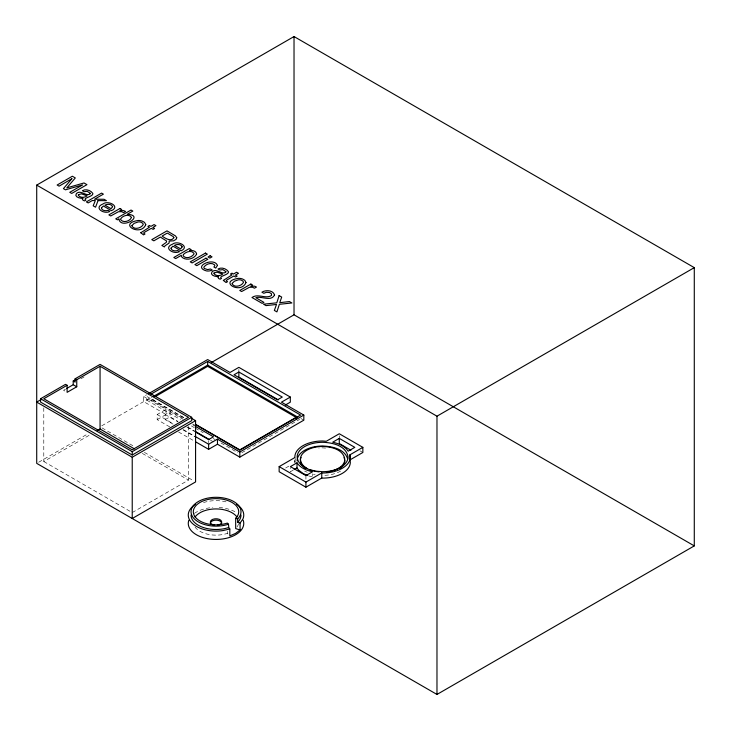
<?xml version="1.0" encoding="UTF-8"?>
<svg xmlns="http://www.w3.org/2000/svg" width="731" height="731" viewBox="0 0 731 731"><rect width="100%" height="100%" fill="white"/><g stroke="black" fill="none" stroke-linecap="round" stroke-linejoin="round"><path stroke-width="0.55" stroke-dasharray="3.65 2.74" d="M80.894 378.804L84.732 376.593M65.498 389.184L63.57 390.299L66.219 391.825M143.669 396.504L166.019 409.406L166.019 414.514L143.669 401.611L143.669 396.504L146.62 394.804M38.661 462.239L87.976 433.766M101.783 425.798L151.07 397.335M183.472 417.629L146.885 396.504L146.885 400.222L151.783 397.39M43.787 407.871L43.787 461.508L90.196 434.717M183.819 417.547L151.39 398.824L151.39 400.222L153.364 399.08M169.793 426.904L157.174 419.621L157.174 414.514L166.019 409.406M173.11 424.181L165.215 419.621L165.215 414.514L170.04 411.727L183.161 419.311M157.174 419.621L166.019 414.514M165.215 419.621L170.04 416.834L177.935 421.394M132.229 512.568L188.507 480.075L188.507 425.305M241.787 452.745L299.628 419.356M285.666 467.968L289.385 465.821M293.232 470.097L290.399 471.733L290.399 467.648M325.587 448.094L322.609 447.865A22.241 12.838 0 0 0 318.734 448.066M313.398 474.273L315.143 474.693M308.729 475.972L312.53 476.877M304.608 471.102L307.248 472.263M359.899 450.771L362.85 452.471M300.907 418.498L303.822 420.179M151.39 400.222L182.832 418.37M192.655 424.044L194.62 425.177M192.938 424.949L194.894 426.082M146.885 400.222L180.502 419.631M191.376 425.908L194.345 427.617M195.332 428.192L203.245 432.761M213.132 438.463L215.106 439.605M221.036 443.032L237.849 452.736M187.803 427.087L194.711 431.08M210.491 440.19L213.452 441.899M165.215 414.514L178.044 421.924M186.926 427.05L194.821 431.61M157.174 414.514L173.676 424.044M183.39 429.645L195.04 436.38M182.978 429.874L194.821 436.709M178.538 431.957L195.04 441.478M102.038 427.918L134.531 446.678M144.382 452.37L193.614 480.788M142.326 453.403L188.507 480.075M43.787 461.508L130.264 511.426M195.049 527.051A22.698 13.103 0 0 0 227.359 533.383L229.826 535.924M294.858 460.055L294.977 462.595L294.977 459.534M339.285 435.804L339.285 437.842M312.53 473.816L312.53 475.854M305.923 475.589L305.923 479.673M238.863 369.393L238.863 371.439M227.359 531.318L227.359 533.383M208.627 440.601L208.627 442.648M170.04 411.727L170.04 416.834M194.455 513.345A27.741 16.018 0 0 1 212.913 507.506M219.117 507.506A27.741 16.018 0 0 1 235.629 512.102M238.516 523.743A22.698 13.103 0 0 1 236.981 527.051M203.52 502.581A24.982 14.428 0 0 1 227.56 502.279M294.858 462.102A27.741 16.018 0 0 1 295.808 457.953M340.6 471.102A25.448 14.693 0 0 1 323.705 475.388"/><path stroke-width="1.1" d="M237.548 522.437L237.666 522.272A24.982 14.428 0 0 0 241.002 515.072M191.029 515.072A24.982 14.428 0 0 0 228.483 527.572L229.826 528.961L229.826 535.924L235.629 533.356L240.07 530.002L240.07 523.04L242.811 519.22A27.741 16.018 0 0 0 236.625 504.344M36.714 185.107L294.026 36.55L694.286 267.637L694.286 545.893L436.974 694.45L36.714 463.363L36.714 185.107L436.974 416.195L694.286 267.637M66.457 388.627L73.219 384.725L73.219 381.015L75.147 382.13L75.147 378.786L100.065 364.394L191.723 417.31L191.723 420.654L132.229 455.002L40.57 402.087L40.57 398.742L65.498 384.36L67.106 385.283L67.106 392.337L76.755 386.772L76.755 379.718L100.065 366.249L188.507 417.31L132.229 449.803L43.787 398.742L67.106 385.283M41.512 399.318L36.714 402.087L132.229 457.231L195.579 420.654L195.579 481.93L132.229 518.507L132.229 457.231M73.219 381.015L76.088 379.352M148.594 393.662L207.668 359.561L230.018 372.463L238.863 367.355L290.317 397.061L290.317 402.169L285.401 405.001M150.805 394.237L207.668 361.416L300.605 415.071L239.823 450.168L195.332 424.473M211.213 362.613L294.026 314.805L694.286 545.893M153.748 396.257L207.668 365.125L297.645 417.072M155.338 396.549L207.668 366.332L296.11 417.392L296.11 418.79M97.104 430.723L100.065 429.015L134.458 448.871M238.863 371.997L234.039 374.784L277.451 399.848L282.276 397.061L238.863 371.997L238.863 377.105L278.328 399.894M40.57 398.742L132.229 451.667L191.723 417.31M196.009 436.937L208.627 444.22L217.472 439.121L239.823 452.023L303.822 415.071L303.822 420.179L239.823 457.131L217.472 444.22L208.627 449.327L196.009 442.045M290.317 397.061L281.472 402.169L303.822 415.071M296.11 417.392L239.823 449.885L195.606 424.355M279.151 466.625L294.977 457.487L294.858 456.994A27.741 16.018 0 0 1 322.609 440.976L326.3 441.259L339.285 433.757L362.85 447.363L362.85 452.471L349.866 459.963L350.35 462.102A27.741 16.018 0 0 1 322.609 478.12L321.75 478.056L305.923 487.193L279.151 471.733L279.151 466.625L305.923 482.085L321.75 472.948L322.609 473.012A27.741 16.018 0 0 0 350.35 456.994L349.866 454.865L362.85 447.363M297.005 462.814L290.399 466.625L305.923 475.589L312.53 471.769C306.673 470.508 300.432 467.968 297.005 462.814L297.005 467.922L298.577 470.106L302.99 473.423L307.778 475.552M339.285 438.399L332.678 442.218C338.535 443.489 344.776 446.02 348.203 451.173L354.809 447.363L339.285 438.399L339.285 443.507L350.926 450.232M294.173 469.549L297.005 467.922M228.785 527.499L228.483 524.228L227.359 523.076A22.698 13.103 0 0 1 193.66 514.003A22.698 13.103 0 0 1 219.958 498.825A22.698 13.103 0 0 1 235.674 518.279L237.666 518.928L237.666 522.272L240.07 523.04M229.826 528.961L223.193 530.542A27.741 16.018 0 0 1 192.354 523.433A27.741 16.018 0 0 1 195.405 504.344M319.091 471.888L315.363 471.358M309.88 469.722L316.02 471.184L322.609 471.687A25.448 14.693 0 0 0 348.057 456.994C346.302 445.572 332.349 442.557 322.609 442.301A25.448 14.693 0 0 0 297.151 456.994C297.709 464.468 305.32 468.132 311.488 470.435M312.53 470.682L314.613 471.184M240.07 530.002L235.674 528.586L235.674 518.279M191.641 418.379L195.579 420.654M195.862 426.639L213.452 436.8L208.627 439.578L195.807 432.176M195.698 431.646L209.505 439.623M75.147 378.786L76.755 379.718M73.219 384.725L76.755 386.772M306.883 468.397L303.347 465.738L301.126 462.641L300.368 459.315A22.241 12.838 0 0 1 322.609 446.477C331.116 446.696 343.314 449.337 344.84 459.315A22.241 12.838 0 0 1 333.72 470.435M305.11 468.461L301.126 464.03L300.368 460.704A22.241 12.838 0 0 1 301.126 457.387M347.609 458.748C344.438 448.733 331.828 446.367 322.609 446.011A25.448 14.693 0 0 0 297.151 460.704L297.225 461.033M344.082 457.387L344.447 458.986M436.974 416.195L436.974 694.45M349.866 454.865L349.866 459.963M321.75 472.948L321.75 478.056M305.923 482.085L305.923 487.193M294.026 36.55L294.026 314.805M239.823 452.023L239.823 457.131M217.472 439.121L217.472 444.22M208.627 444.22L208.627 449.327M207.668 361.416L207.668 365.125M132.229 451.667L132.229 455.002M100.065 366.249L100.065 429.015M243.222 520.298A27.741 16.018 0 0 1 216.011 539.441A27.741 16.018 0 0 1 188.808 520.298M210.327 523.423A5.684 3.28 0 0 1 216.011 520.143A5.684 3.28 0 0 1 221.703 523.423M214.539 525.205A5.684 3.28 0 0 1 211.36 520.152A5.684 3.28 0 0 1 220.671 520.152A5.684 3.28 0 0 1 217.482 525.205M195.049 517.018A22.698 13.103 0 0 1 216.011 508.931A22.698 13.103 0 0 1 236.981 517.018M228.483 524.228A24.982 14.428 0 0 1 191.412 514.231A24.982 14.428 0 0 1 220.342 497.519A24.982 14.428 0 0 1 237.676 518.928M344.84 460.704A22.241 12.838 0 0 1 342.547 466.387M341.861 467.127A22.241 12.838 0 0 1 340.244 468.525M332.706 470.755A22.241 12.838 0 0 1 326.474 471.961M217.454 265.444L215.727 268.076L213.918 267.025L214.868 265.609L214.603 264.869C211.487 262.027 206.179 263.928 203.976 266.998A3.235 1.864 0 0 0 204.415 268.487L207.595 269.593L210.482 269.008L212.292 270.059L209.834 270.845A5.382 3.107 0 0 1 206.398 270.899C191.951 266.714 214.119 256.636 217.454 265.444M140.818 232.76L143.514 234.879L144.985 234.03L143.687 233.189L144.071 232.513L151.317 228.337L153.09 229.36L154.606 228.474L152.834 227.451L155.931 225.669L154.049 224.581L150.951 226.363L149.453 225.495L147.927 226.382L149.426 227.25L140.818 232.76M223.357 280.412L226.062 282.541L227.533 281.691L226.235 280.85L226.619 280.174L233.865 275.989L235.629 277.012L237.155 276.135L235.382 275.112L238.48 273.321L236.597 272.234L233.5 274.024L231.992 273.156L230.475 274.034L231.974 274.902L223.357 280.412M101.435 207.997C101.773 210.784 105.849 211.085 108.024 210.373L109.851 211.433C104.204 214.686 93.065 207.75 103.098 203.922C107.923 199.956 120.798 206.389 111.477 210.674L103.354 205.978L101.435 207.997M171.017 248.174C171.346 250.952 175.422 251.254 177.596 250.541L179.433 251.601C173.777 254.854 162.638 247.919 172.671 244.09C177.496 240.124 190.371 246.557 181.06 250.843L172.927 246.146L171.017 248.174M90.224 193.313L90.169 193.925C86.075 196.895 80.757 189.329 76.389 193.551C73.749 197.041 80.556 198.668 83.051 198.275L82.347 199.06L83.069 200.257L84.54 200.897L85.911 200.093C81.899 198.22 92.599 196.776 92.864 193.87L92.764 193.322C90.58 190.188 85.801 188.699 82.375 190.681L84.111 191.686L87.263 191.33L90.224 193.313M225.842 271.603L225.788 272.224C221.694 275.194 216.376 267.619 212.008 271.85C209.358 275.34 216.175 276.967 218.67 276.574L217.966 277.351L218.688 278.557L220.159 279.187L221.53 278.392C217.518 276.519 228.218 275.075 228.483 272.17L228.383 271.621C226.199 268.487 221.42 266.998 217.993 268.981L219.729 269.986L222.882 269.629L225.842 271.603M132 225.486L131.936 226.043C134.285 230.228 141.503 228.127 143.285 224.444L142.691 223.22L141.019 222.233A3.591 2.074 0 0 0 138.104 221.968L134.184 223.33L132 225.486M232.248 283.363L232.175 283.911C234.523 288.105 241.742 286.004 243.524 282.312L242.939 281.088L241.257 280.11A3.591 2.074 0 0 0 238.343 279.836L234.423 281.207L232.248 283.363M176.747 237.767L176.016 239.421L173.558 240.828L169.163 241.056L169.126 243.03L165.023 245.826L164.411 246.95L161.88 245.488L166.321 242.354L166.622 241.011L160.363 237.072L153.83 240.837L151.774 239.649L166.988 230.868L175.495 235.921L176.747 237.767M131.507 217.472C130.072 221.182 123.311 223.348 120.652 219.656L120.615 218.98C122.47 215.517 129.268 213.525 131.507 217.472M118.879 219.026C120.917 230.283 145.624 215.407 127.304 214.265L132.823 211.076L131.013 210.035L115.736 218.852L117.463 219.839L118.879 219.026M145.771 224.655C140.644 237.091 117.508 223.659 138.104 220.497A6.478 3.737 0 0 1 142.335 221.146L144.519 222.379L145.771 224.655M246.009 282.531C240.892 294.968 217.747 281.526 238.343 278.365A6.478 3.737 0 0 1 242.573 279.014L244.757 280.256L246.009 282.531M78.418 194.729L78.308 195.296C80.209 198.037 84.695 197.827 87.135 195.817L81.406 193.825L78.418 194.729M214.037 273.029L213.927 273.595C215.828 276.336 220.314 276.126 222.754 274.116L217.025 272.124L214.037 273.029M112.601 206.69L111.048 208.71L104.88 205.155C107.219 203.949 111.496 203.757 112.601 206.69M182.174 246.859L180.621 248.878L174.462 245.324C176.792 244.117 181.069 243.926 182.174 246.859M173.85 237.648C171.337 242.345 164.923 238.087 162.081 236.076L167.28 233.079L173.183 236.579L173.85 237.648M274.573 294.949C271.046 302.031 261.625 295.772 255.823 297.691L263.928 302.369L262.164 303.383L251.976 297.508C258.006 293.076 265.7 299.408 271.503 295.47L271.475 293.771L269.529 292.528L266.404 292.29L263.809 293.286L261.917 292.19C265.709 289.714 273.065 290.097 274.573 294.949M196.621 254.096C194.236 259.185 185.171 261.241 181.398 256.554L181.361 255.293L175.696 258.573L173.823 257.495L189.292 248.558L191.111 249.609L189.64 250.459C192.226 250.221 196.401 250.888 196.621 254.096M279.114 295.598L276.802 302.826L263.553 304.187L266.038 305.622L276.51 304.443L274.353 310.428L276.912 311.899L279.361 304.306L291.888 302.972L289.43 301.556L279.754 302.689L281.691 297.088L279.114 295.598M98.027 200.605L95.569 207.202L93.184 205.831L95.322 200.596L92.325 200.522L88.159 202.926L86.368 201.893L101.591 193.103L103.382 194.144L94.546 199.243L104.04 199.28L106.424 200.659L98.027 200.605M183.399 254.479L183.134 255.813C185.857 259.322 191.997 257.321 193.989 253.986L193.971 253.31C191.403 249.792 185.893 251.829 183.399 254.479M71.885 178.711L63.423 188.644L65.461 189.822L82.64 184.916L69.765 192.308L71.72 193.432L86.943 184.651L84.019 182.96L66.813 187.885L75.302 177.935L72.351 176.226L57.137 185.016L59.101 186.149L71.885 178.711M119.966 208.481L108.873 214.887L110.737 215.956L118.422 211.743L121.565 211.643L123.594 212.611L125.558 211.478L123.767 210.619L119.82 210.61L121.739 209.495L119.966 208.481M205.466 253.081L190.243 261.862L192.116 262.941L207.33 254.15L205.466 253.081M205.95 258.18L194.912 264.558L196.803 265.655L207.851 259.277L205.95 258.18M210.126 255.768L208.015 256.992L209.907 258.08L212.027 256.864L210.126 255.768M250.87 284.057L239.777 290.463L241.641 291.532L249.326 287.32L252.469 287.219L254.498 288.197L256.462 287.055L254.671 286.196L250.724 286.186L252.643 285.081L250.87 284.057"/></g></svg>
